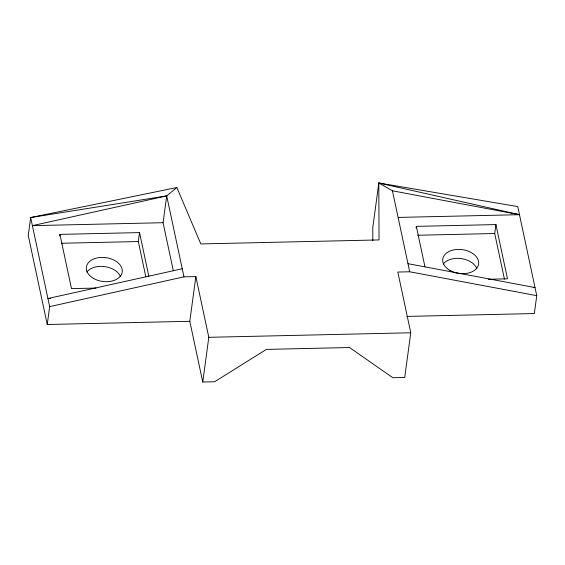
<?xml version="1.0" encoding="UTF-8"?>
<svg xmlns="http://www.w3.org/2000/svg" width="565" height="565" viewBox="0 0 565 565"><rect width="100%" height="100%" fill="white"/><g stroke="black" fill="none" stroke-linecap="round" stroke-linejoin="round"><path stroke-width="0.85" d="M536.75 295.665L409.696 271.779L397.817 272.048L410.769 332.771L404.724 377.484L392.845 377.745L349.551 347.524L266.39 349.389L214.636 381.756L202.757 382.025L189.805 321.294L47.248 324.501L49.663 306.618L30.665 217.546L176.859 187.516L200.822 243.932L379.03 239.927L378.818 182.975L517.752 206.599L536.75 295.665L534.335 313.547L406.729 316.414M59.706 236.008L59.925 234.383L139.52 232.596L148.885 276.511M145.841 276.843L138.312 241.538L139.52 232.596M173.314 270.72L163.073 222.709L166.703 195.886L176.859 187.516M189.805 321.294L195.85 276.589L183.971 276.857L49.663 306.618M202.757 382.025L208.803 337.312L195.85 276.589M398.445 217.419L519.482 214.693L378.818 182.975L372.773 227.688L372.822 240.824M416.108 227.999L416.327 226.367L495.922 224.58L507.497 278.828L488.252 279.265M504.446 279.159L494.714 233.522L495.922 224.58M183.971 276.857L166.703 195.886L32.396 225.647L163.073 222.709M182.248 268.756L47.933 298.518L50.568 298.461M166.703 195.886L30.665 217.546L28.25 235.428L47.248 324.501M61.338 243.268L138.312 241.538M417.74 235.252L494.714 233.522M95.986 288.079L71.494 288.63L59.925 234.383M533.268 287.606L535.02 287.571L407.965 263.678M208.803 337.312L410.769 332.771M378.818 182.975L392.428 190.808L519.482 214.693M416.327 226.367L424.958 266.842M392.428 190.808L409.696 271.779M443.235 264.074A18.101 12.013 7.7 0 1 461.012 258.565A18.101 12.013 7.7 0 1 476.825 268.502M86.833 272.083A18.101 12.013 7.7 0 1 104.61 266.574A18.101 12.013 7.7 0 1 120.416 276.511M449.931 270.416A18.101 12.013 7.7 0 0 478.583 264.3A18.101 12.013 7.7 0 0 453.589 249.914A18.101 12.013 7.7 0 0 449.931 270.416M93.529 278.425A18.101 12.013 7.7 0 0 122.181 272.309A18.101 12.013 7.7 0 0 97.18 257.93A18.101 12.013 7.7 0 0 93.529 278.425"/></g></svg>
